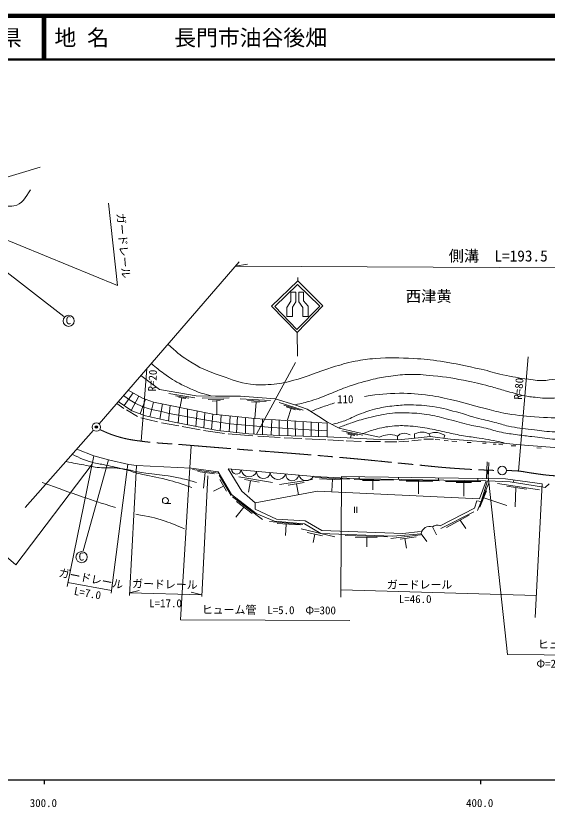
# Model space of a CAD drawing. Units: millimetres, scale not verified. Extents: x 40000 to 680000, y 20000 to 380000.
# Drawn here: x 361528 to 483317, y 198715 to 380000 of the extents above; entities that cross this region are included whole.
import ezdxf
from ezdxf.enums import TextEntityAlignment as Align

# ---------------------------------------------------------------- set-up
doc = ezdxf.new("R2010")
doc.units = ezdxf.units.MM
doc.header["$LTSCALE"] = 1000
doc.header["$PDMODE"] = 32
doc.header["$PDSIZE"] = 500
doc.linetypes.add('CHAIN', pattern=[18.5, 12, -1.5, 3.5, -1.5])
for name, color, linetype, lineweight in [('M-BMK', 2, 'CHAIN', 13), ('M-TTL', 2, 'Continuous', 140), ('M-TTL-BAND', 7, 'Continuous', 25), ('M-TTL-LINE', 7, 'Continuous', 50), ('M-TTL-TXT', 7, 'Continuous', 13), ('M-WORK', 1, 'Continuous', 13)]:
    doc.layers.add(name, color=color, linetype=linetype, lineweight=lineweight)
doc.layers.add('M-OTRS', color=6, linetype='Continuous')
doc.styles.add('ＭＳ ゴシック', font='')
doc.styles.get('ＭＳ ゴシック').set_extended_font_data('MS Gothic')

msp = doc.modelspace()

# ---------------------------------------------------------------- linework, layer by layer
at = {"layer": 'M-BMK'}
for points, knots in [([(473999, 275810), (475290, 275811), (475672, 275806), (476739, 275712), (477900, 275609), (478536, 275426), (479691, 275267), (481461, 275024), (482448, 274834), (484230, 274696), (485536, 274594), (486269, 274560), (487579, 274537), (489445, 274505), (490492, 274527), (492356, 274616), (495596, 274771), (497420, 274849), (500633, 275295), (503293, 275664), (504776, 275948), (507394, 276549), (509676, 277073), (510947, 277419), (513171, 278152), (515609, 278955), (516902, 279608), (519297, 280532), (522589, 281802), (524441, 282492), (527733, 283762), (530450, 284811), (531964, 285418), (534684, 286460), (537628, 287588), (539234, 288347), (542239, 289301), (544324, 289963), (545519, 290264), (547667, 290682), (549990, 291135), (551319, 291278), (553682, 291412), (555984, 291542), (557283, 291535), (559586, 291412), (561290, 291321), (562247, 291242), (563935, 290984), (565248, 290782), (565967, 290574), (567275, 290338), (568308, 290152), (568639, 290095), (569924, 289882)], [0, 0, 0, 0, 1, 1, 1, 2, 2, 2, 3, 3, 3, 4, 4, 4, 5, 5, 5, 6, 6, 6, 7, 7, 7, 8, 8, 8, 9, 9, 9, 10, 10, 10, 11, 11, 11, 12, 12, 12, 13, 13, 13, 14, 14, 14, 15, 15, 15, 16, 16, 16, 17, 17, 17, 18, 18, 18, 18]), ([(380780, 285225), (382317, 284530), (382765, 284305), (384093, 283867), (385030, 283559), (385561, 283399), (386522, 283177), (387963, 282844), (388793, 282754), (390259, 282558), (394211, 282030), (396457, 282026), (400431, 281695), (405939, 281237), (409026, 280986), (414536, 280552), (418887, 280210), (421327, 280047), (425678, 279695), (430896, 279274), (433819, 279029), (439033, 278553), (443737, 278122), (446366, 277824), (451067, 277374), (455572, 276943), (458087, 276607), (462602, 276303), (466276, 276055), (467487, 275999), (472018, 275839)], [0, 0, 0, 0, 1, 1, 1, 2, 2, 2, 3, 3, 3, 4, 4, 4, 5, 5, 5, 6, 6, 6, 7, 7, 7, 8, 8, 8, 9, 9, 9, 10, 10, 10, 10])]:
    msp.add_open_spline(points, degree=3, knots=knots, dxfattribs=at)
at = {"layer": 'M-OTRS'}
msp.add_point((379985, 285800), dxfattribs=at)
at = {"layer": 'M-TTL'}
msp.add_line((680000, 380000), (40000, 380000), dxfattribs=at)
at = {"layer": 'M-TTL-BAND'}
for p, q in [((40000, 205000), (579000, 205000)), ((368000, 205000), (368000, 204000)), ((468000, 205000), (468000, 204000))]:
    msp.add_line(p, q, dxfattribs=at)
at = {"layer": 'M-TTL-LINE'}
for p, q in [((367750, 380000), (367750, 370000)), ((368250, 380000), (368250, 370000)), ((40000, 370000), (680000, 370000))]:
    msp.add_line(p, q, dxfattribs=at)
at = {"layer": 'M-WORK'}
for p, q in [((345995, 338933), (367073, 345353)), ((356919, 323221), (372536, 311103)), ((380622, 286547), (412730, 323670)), ((411828, 322627), (414619, 323142)), ((411828, 322627), (569985, 321883)), ((426134, 319302), (426133, 320081)), ((426023, 307476), (426096, 302052)), ((476739, 275712), (478945, 301866)), ((390259, 282558), (391577, 299213)), ((416656, 284147), (425622, 300553)), ((388386, 293636), (386337, 290736)), ((389685, 292906), (387987, 289606)), ((391255, 292170), (389994, 288809)), ((396609, 293448), (402534, 292517)), ((398090, 292972), (401191, 292432)), ((398873, 292591), (400471, 292326)), ((399586, 292473), (399212, 290390)), ((404271, 292395), (410461, 292522)), ((405636, 292125), (409175, 292189)), ((412956, 292241), (419893, 291898)), ((384669, 291225), (386316, 290053)), ((393118, 291525), (392236, 288110)), ((395171, 291098), (394501, 287609)), ((396927, 290732), (396496, 287168)), ((399009, 290300), (398703, 286712)), ((406556, 291760), (408382, 291840)), ((407602, 291806), (407626, 288753)), ((414631, 291863), (418877, 291616)), ((415534, 291581), (417389, 291489)), ((416608, 291528), (416297, 287759)), ((421881, 291388), (427414, 289663)), ((422981, 290817), (426663, 289631)), ((423499, 290425), (425594, 289716)), ((386875, 289737), (389419, 288243)), ((400865, 289916), (400845, 286294)), ((403060, 289461), (402796, 285915)), ((404860, 289088), (404646, 285575)), ((406665, 288714), (406416, 285251)), ((408631, 288519), (408387, 284939)), ((410663, 288317), (410421, 284720)), ((424644, 290038), (423760, 287476)), ((390160, 287905), (394012, 286974)), ((394911, 286762), (398868, 286064)), ((412362, 288149), (412145, 284535)), ((414178, 287969), (414155, 284318)), ((416100, 287778), (416058, 284177)), ((418087, 287644), (418103, 284075)), ((420197, 287508), (420086, 283975)), ((421922, 287397), (421895, 283884)), ((423814, 287275), (423887, 283823)), ((425588, 287161), (425652, 283769)), ((427389, 287045), (427377, 283716)), ((429197, 286929), (429207, 283660)), ((430867, 286822), (430880, 283608)), ((363691, 267367), (379322, 285077)), ((399682, 285952), (403756, 285159)), ((404518, 284979), (409342, 284323)), ((436223, 284904), (441069, 283951)), ((410221, 284249), (415839, 283752)), ((416997, 283678), (422140, 283371)), ((423018, 283328), (427049, 283170)), ((427959, 283106), (432562, 282863)), ((433048, 282863), (436604, 282672)), ((437313, 284438), (439916, 283909)), ((438422, 284033), (438255, 283285)), ((448996, 283740), (449037, 282833)), ((452283, 282642), (454435, 282889)), ((452940, 284212), (452941, 283210)), ((455034, 282988), (457235, 283044)), ((456272, 284260), (456510, 283602)), ((457679, 282952), (458730, 282896)), ((459843, 283911), (459641, 283222)), ((437217, 282672), (440693, 282514)), ((441661, 282514), (445137, 282466)), ((446120, 282411), (448829, 282376)), ((449280, 282383), (451634, 282543)), ((459676, 282734), (460642, 282656)), ((461467, 282586), (462631, 282522)), ((465008, 282282), (465918, 282261)), ((468477, 282117), (469310, 282098)), ((470965, 281906), (471623, 281858)), ((472211, 281774), (473152, 281732)), ((475057, 281529), (476115, 281473)), ((480932, 281013), (481942, 280957)), ((379400, 279188), (373278, 249284)), ((376997, 257438), (382781, 278284)), ((469575, 277846), (469383, 273987)), ((469955, 277680), (469819, 273981)), ((387209, 277290), (383413, 247743)), ((387576, 247216), (389209, 277022)), ((402045, 276080), (407921, 275268)), ((403230, 275607), (407068, 275113)), ((404142, 246950), (405568, 274607)), ((404921, 275390), (404526, 271791)), ((408129, 274775), (410859, 270077)), ((408304, 273791), (409843, 271077)), ((412624, 274394), (420369, 273093)), ((413909, 273759), (417306, 273140)), ((421956, 272664), (429495, 273743)), ((430050, 274274), (438006, 273872)), ((431108, 273957), (436261, 273724)), ((434102, 273822), (433996, 271142)), ((436147, 274443), (436058, 246844)), ((439105, 273782), (448062, 273640)), ((440186, 274388), (440206, 273903)), ((449247, 274263), (449262, 273756)), ((458409, 274138), (458409, 273614)), ((467429, 274014), (467436, 273474)), ((409165, 272272), (406844, 271109)), ((415340, 273499), (414878, 270855)), ((423924, 272474), (427622, 273124)), ((425843, 272811), (426316, 270295)), ((440999, 273565), (444872, 273518)), ((443333, 273537), (443332, 271439)), ((449427, 273616), (458526, 273478)), ((450993, 273436), (457130, 273362)), ((453840, 273401), (453807, 270473)), ((460008, 273288), (468144, 273351)), ((464219, 273113), (464229, 269965)), ((467382, 266676), (469858, 272787)), ((471933, 272886), (481519, 271442)), ((474044, 272235), (478615, 271569)), ((475696, 273661), (475596, 273163)), ((476145, 271929), (475980, 267521)), ((482197, 272781), (480555, 242169)), ((467890, 267422), (469430, 271184)), ((411180, 269803), (418037, 264597)), ((412085, 268708), (415672, 266026)), ((468762, 269552), (474096, 267819)), ((395773, 268269), (397022, 268263)), ((413778, 267442), (411942, 265137)), ((439160, 267512), (439181, 266179)), ((439678, 267501), (439689, 266147)), ((458907, 262574), (466501, 266406)), ((460264, 262788), (465430, 265573)), ((419710, 264123), (427312, 263480)), ((421440, 263686), (426678, 263369)), ((423457, 263564), (423345, 260956)), ((457020, 262907), (457949, 261122)), ((463376, 264466), (464668, 262526)), ((426906, 262508), (434620, 260624)), ((428282, 261672), (431848, 260900)), ((430091, 261280), (429689, 259344)), ((447510, 260241), (454302, 261082)), ((454433, 261351), (455735, 259551)), ((437003, 260987), (446716, 260669)), ((439320, 260606), (444367, 260479)), ((441988, 260539), (441955, 258368)), ((449620, 260146), (453271, 260669)), ((450674, 260297), (451097, 258051)), ((383492, 248357), (373474, 250222)), ((480825, 247207), (436063, 248522)), ((387610, 247834), (389836, 248356))]:
    msp.add_line(p, q, dxfattribs=at)
for points in [[(382796, 337115), (384832, 318207), (356867, 329678)], [(428503, 311106), (427340, 311106), (427343, 313207), (426395, 314469), (426403, 316704)], [(426403, 316704), (427496, 316704), (427496, 314694), (428500, 313511), (428503, 311106)], [(390219, 297642), (394435, 294371), (402894, 292911), (407290, 292864), (413035, 292848), (420987, 292245), (425455, 290876), (428335, 289924), (431001, 288233), (432930, 286948), (435668, 285543), (439500, 284615), (444905, 283472)], [(387287, 294253), (390579, 292404), (393118, 291525), (396927, 290732), (406665, 288714), (416297, 287759), (432916, 286690), (432853, 283548)], [(386230, 293031), (387380, 292203), (388872, 291250), (390628, 290404), (392639, 289822), (394892, 289346), (396702, 288901), (404765, 287421), (406585, 287118), (410577, 286521), (420301, 285727), (427401, 285272), (432880, 284902)], [(432853, 283548), (421895, 283884), (414944, 284233), (407722, 285011), (402533, 285963), (397422, 286963), (391248, 288328), (388085, 289540), (385024, 291636)], [(432853, 283548), (445032, 282949), (449151, 282830), (453050, 283221), (456510, 283602), (461134, 283041), (473174, 282121), (477132, 281740), (486006, 281065)], [(437599, 284184), (437768, 284173), (439196, 283867)], [(438116, 241451), (399281, 241665), (401745, 281464)], [(375511, 280759), (379400, 279188), (382781, 278284), (387447, 277236), (389209, 277022), (401707, 276379), (407944, 275498), (410986, 270373), (416652, 265993), (420819, 264255), (427675, 263636), (431460, 261422), (447958, 260827), (454433, 261351)], [(348087, 265724), (361502, 254268), (379009, 277279)], [(416408, 268437), (413297, 271115), (410190, 276222)], [(410194, 276217), (429880, 274502), (440343, 273895), (469284, 273445)], [(499515, 233443), (474232, 233710), (469601, 275974)], [(482197, 272781), (473730, 273927), (436147, 274443)], [(416408, 268437), (430688, 271115), (467826, 269366), (469298, 273484)], [(458806, 263145), (466671, 267242), (467229, 268868), (468176, 268759), (469647, 273441), (474863, 273282), (482016, 272118), (482883, 271960), (483793, 272796)], [(462484, 273118), (462600, 273108), (465986, 273118)], [(454261, 261831), (450238, 261414), (431645, 262128), (427859, 264295), (421265, 264699), (416408, 267009), (416408, 268437)], [(387610, 247834), (404162, 247335), (401691, 247960)]]:
    msp.add_lwpolyline(points, dxfattribs=at)
for points in [[(426134, 319302), (420119, 313491), (426023, 307476), (431879, 313539)], [(426118, 318475), (420865, 313396), (425959, 308143), (431229, 313460)], [(424554, 316700), (424554, 314607), (423617, 313168), (423628, 311141), (424975, 311141), (424975, 313245), (425730, 314474), (425730, 316700)]]:
    msp.add_lwpolyline(points, close=True, dxfattribs=at)
for centre, radius in [((373637, 310123), 1278), ((379985, 285800), 981), ((473009, 275840), 991), ((395808, 268954), 686), ((376595, 255992), 1278)]:
    msp.add_circle(centre, radius, dxfattribs=at)
for centre, radius, start, end in [((412071, 276135), 1126, 179.18135, 350.86291), ((414984, 276214), 1820, 188.13167, 341.91259), ((418270, 275547), 1559, 176.2675, 353.77675), ((421635, 275602), 1829, 187.04552, 342.99874), ((424884, 274993), 1502, 177.1668, 352.87746), ((428112, 275335), 1816, 196.89536, 333.14889), ((456355, 261085), 1940, 69.95132, 172.12182), ((458073, 261827), 1508, 60.92029, 134.26899)]:
    msp.add_arc(centre, radius, start, end, dxfattribs=at)
for points, knots in [([(353398, 341163), (353851, 340121), (353996, 339557), (354803, 338901), (355234, 338551), (355531, 338431), (356017, 338163), (357295, 337458), (357875, 336588), (359326, 336425), (359992, 336350), (360380, 336359), (361040, 336473), (363075, 336825), (363691, 338367), (364873, 340115)], [0, 0, 0, 0, 1, 1, 1, 2, 2, 2, 3, 3, 3, 4, 4, 4, 5, 5, 5, 5]), ([(433980, 286409), (435369, 286744), (435792, 286855), (436918, 287253), (438208, 287709), (438845, 288179), (440124, 288666), (441738, 289280), (442652, 289620), (444330, 290031), (445848, 290402), (446728, 290492), (448281, 290666), (449701, 290824), (450504, 290888), (451932, 290872), (453949, 290849), (455087, 290791), (457082, 290491), (459576, 290116), (460929, 289661), (463367, 289015), (464823, 288629), (465600, 288279), (467057, 287896), (468721, 287458), (469674, 287296), (471342, 286872), (472558, 286563), (473208, 286265), (474437, 286015), (476482, 285599), (477651, 285483), (479722, 285230), (481578, 285002), (482614, 284784), (484483, 284730), (486724, 284664), (487986, 284717), (490221, 284896), (491873, 285029), (492800, 285123), (494435, 285396), (496616, 285762), (497822, 286057), (499982, 286539), (501943, 286977), (503067, 287142), (504981, 287753), (506044, 288093), (506619, 288363), (507600, 288896), (508162, 289201), (508494, 289382), (508933, 289848), (509349, 290291), (509472, 290639), (509695, 291205), (509945, 291843), (509990, 292239), (510076, 292919), (510186, 293802), (510122, 294309), (510060, 295197), (509961, 296602), (509666, 297363), (509552, 298768), (509445, 300078), (509382, 300825), (509520, 302132), (509642, 303287), (509896, 303906), (510218, 305021), (510655, 306535), (511093, 307320), (511573, 308821), (511881, 309785), (512104, 310319), (512271, 311318), (512373, 311931), (512359, 312284), (512398, 312905), (512518, 314829), (512438, 315503), (512345, 317841)], [0, 0, 0, 0, 1, 1, 1, 2, 2, 2, 3, 3, 3, 4, 4, 4, 5, 5, 5, 6, 6, 6, 7, 7, 7, 8, 8, 8, 9, 9, 9, 10, 10, 10, 11, 11, 11, 12, 12, 12, 13, 13, 13, 14, 14, 14, 15, 15, 15, 16, 16, 16, 17, 17, 17, 18, 18, 18, 19, 19, 19, 20, 20, 20, 21, 21, 21, 22, 22, 22, 23, 23, 23, 24, 24, 24, 25, 25, 25, 26, 26, 26, 27, 27, 27, 28, 28, 28, 28]), ([(425455, 290876), (427243, 291259), (427765, 291382), (429216, 291816), (430911, 292324), (431821, 292731), (433470, 293372), (434916, 293934), (435693, 294335), (437152, 294864), (439370, 295668), (440643, 296043), (442929, 296625), (444432, 297008), (445299, 297126), (446833, 297355), (448591, 297618), (449580, 297815), (451356, 297847), (453622, 297888), (454895, 297790), (457149, 297562), (460327, 297241), (462097, 296923), (465228, 296292), (467372, 295860), (468555, 295529), (470672, 294975), (471868, 294661), (472526, 294443), (473719, 294118), (475297, 293688), (476163, 293368), (477766, 293038), (479012, 292782), (479723, 292698), (480988, 292562), (481994, 292455), (482562, 292401), (483575, 292404), (484631, 292406), (485228, 292436), (486273, 292594), (487745, 292817), (488614, 292902), (489971, 293515), (491621, 294260), (492380, 295004), (493796, 296133), (494757, 296900), (495286, 297350), (496129, 298244), (497013, 299183), (497468, 299750), (498240, 300784), (498989, 301788), (499378, 302375), (500049, 303434), (500954, 304862), (501386, 305709), (502192, 307195), (503757, 310083), (504166, 311135), (505794, 314794)], [0, 0, 0, 0, 1, 1, 1, 2, 2, 2, 3, 3, 3, 4, 4, 4, 5, 5, 5, 6, 6, 6, 7, 7, 7, 8, 8, 8, 9, 9, 9, 10, 10, 10, 11, 11, 11, 12, 12, 12, 13, 13, 13, 14, 14, 14, 15, 15, 15, 16, 16, 16, 17, 17, 17, 18, 18, 18, 19, 19, 19, 20, 20, 20, 21, 21, 21, 21]), ([(441450, 292813), (445155, 293332), (446327, 293528), (449473, 293527), (452167, 293526), (453683, 293410), (456353, 293051), (458516, 292761), (459699, 292414), (461828, 291932), (464574, 291310), (466074, 290809), (468804, 290123), (470578, 289677), (471550, 289322), (473351, 289004), (476100, 288519), (477662, 288352), (480445, 288147), (483396, 287930), (485057, 287838), (488016, 287885), (489170, 287903), (489815, 287965), (490968, 288028), (493572, 288170), (495039, 288149), (497634, 288409), (499072, 288553), (499891, 288586), (501300, 288909), (502264, 289129), (502793, 289354), (503657, 289837), (504278, 290185), (504711, 290334), (505133, 290909), (506005, 292096), (506408, 292908), (506656, 294360), (506851, 295498), (506721, 296159), (506752, 297313), (506795, 298949), (506685, 299873), (506847, 301502), (506954, 302582), (507134, 303176), (507442, 304216), (507886, 305719), (508480, 306433), (509013, 307906), (509372, 308899), (509596, 309452), (509846, 310478), (510249, 312128), (510196, 312829), (510227, 314810)], [0, 0, 0, 0, 1, 1, 1, 2, 2, 2, 3, 3, 3, 4, 4, 4, 5, 5, 5, 6, 6, 6, 7, 7, 7, 8, 8, 8, 9, 9, 9, 10, 10, 10, 11, 11, 11, 12, 12, 12, 13, 13, 13, 14, 14, 14, 15, 15, 15, 16, 16, 16, 17, 17, 17, 18, 18, 18, 19, 19, 19, 19]), ([(396380, 304766), (398308, 302952), (399032, 302374), (400925, 301104), (403661, 299268), (405481, 298688), (408567, 297533), (411134, 296572), (412604, 296009), (415316, 295605), (417137, 295333), (418194, 295427), (420030, 295569), (421979, 295719), (423071, 295923), (424961, 296422), (428602, 297384), (430496, 298403), (434099, 299497), (436100, 300104), (437227, 300444), (439277, 300854), (441072, 301213), (442095, 301352), (443920, 301497), (447354, 301769), (449297, 301625), (452740, 301497), (455150, 301407), (456492, 301183), (458882, 300854), (462557, 300348), (464579, 299825), (468202, 299033), (470156, 298606), (471207, 298182), (473166, 297783), (475442, 297319), (476714, 297003), (479022, 296747), (480564, 296577), (481444, 296326), (482986, 296497), (485209, 296744), (486543, 296846), (488557, 297819), (490241, 298631), (491056, 299358), (492449, 300604), (493884, 301887), (494564, 302740), (495806, 304211), (496951, 305566), (497639, 306313), (498520, 307853), (499084, 308839), (499283, 309225), (499806, 310460)], [0, 0, 0, 0, 1, 1, 1, 2, 2, 2, 3, 3, 3, 4, 4, 4, 5, 5, 5, 6, 6, 6, 7, 7, 7, 8, 8, 8, 9, 9, 9, 10, 10, 10, 11, 11, 11, 12, 12, 12, 13, 13, 13, 14, 14, 14, 15, 15, 15, 16, 16, 16, 17, 17, 17, 18, 18, 18, 19, 19, 19, 19]), ([(392595, 300390), (393893, 299233), (394300, 298896), (395470, 298037), (396990, 296921), (397909, 296380), (399577, 295502), (400626, 294950), (401231, 294669), (402326, 294216), (403898, 293566), (404502, 293426), (406469, 292873)], [0, 0, 0, 0, 1, 1, 1, 2, 2, 2, 3, 3, 3, 4, 4, 4, 4]), ([(429185, 289385), (430280, 289821), (430574, 289933), (431473, 290262), (432677, 290702), (433080, 290825), (434584, 291309)], [0, 0, 0, 0, 1, 1, 1, 2, 2, 2, 2]), ([(435485, 285637), (436775, 286167), (437142, 286305), (438222, 286683), (439772, 287226), (440660, 287479), (442254, 287874), (444189, 288353), (445274, 288660), (447253, 288905), (448964, 289117), (449942, 289086), (451665, 289032), (453502, 288975), (454533, 288865), (456347, 288572), (458106, 288288), (459061, 287968), (460791, 287540), (462646, 287082), (463659, 286720), (465521, 286286), (466986, 285945), (467833, 285869), (469298, 285525), (470690, 285197), (471437, 284879), (472837, 284588), (474250, 284295), (475058, 284214), (476487, 284017), (477793, 283837), (478528, 283761), (479836, 283604), (481683, 283382), (482714, 283225), (484566, 283049), (486169, 282897), (487067, 282790), (488676, 282747), (489897, 282715), (490586, 282682), (491803, 282779), (494059, 282958), (495319, 283139), (497548, 283525), (499298, 283828), (500278, 284017), (501992, 284477), (503081, 284770), (503698, 284932), (504738, 285366), (506094, 285932), (506875, 286227), (508134, 286985), (508961, 287482), (509260, 287678), (510182, 288366)], [0, 0, 0, 0, 1, 1, 1, 2, 2, 2, 3, 3, 3, 4, 4, 4, 5, 5, 5, 6, 6, 6, 7, 7, 7, 8, 8, 8, 9, 9, 9, 10, 10, 10, 11, 11, 11, 12, 12, 12, 13, 13, 13, 14, 14, 14, 15, 15, 15, 16, 16, 16, 17, 17, 17, 18, 18, 18, 19, 19, 19, 19]), ([(441044, 284288), (442543, 284871), (443020, 285042), (444329, 285380), (445871, 285779), (446766, 285905), (448352, 286047), (449751, 286172), (450546, 286116), (451947, 286023), (453717, 285906), (454699, 285708), (456447, 285404), (457965, 285140), (458795, 284889), (460303, 284571), (461799, 284256), (462629, 284039), (464136, 283785), (465525, 283552), (466316, 283504), (467707, 283285), (469952, 282933), (470688, 282760), (473421, 282190)], [0, 0, 0, 0, 1, 1, 1, 2, 2, 2, 3, 3, 3, 4, 4, 4, 5, 5, 5, 6, 6, 6, 7, 7, 7, 8, 8, 8, 8]), ([(452940, 284212), (453648, 284502), (453983, 284653), (454685, 284641), (455323, 284630), (455628, 284520), (456272, 284260)], [0, 0, 0, 0, 1, 1, 1, 2, 2, 2, 2]), ([(444905, 283472), (445649, 283824), (445988, 283960), (446731, 284047), (447618, 284151), (448050, 284004), (448996, 283740)], [0, 0, 0, 0, 1, 1, 1, 2, 2, 2, 2]), ([(448996, 283740), (449427, 284077), (449685, 284241), (450202, 284343), (450864, 284475), (451250, 284269), (451895, 283994)], [0, 0, 0, 0, 1, 1, 1, 2, 2, 2, 2]), ([(456272, 284260), (456807, 284464), (457064, 284513), (457590, 284546), (458503, 284603), (458938, 284321), (459843, 283911)], [0, 0, 0, 0, 1, 1, 1, 2, 2, 2, 2]), ([(401902, 271926), (399131, 272887), (398334, 273160), (395998, 273783), (393580, 274427), (392165, 274536), (389736, 275140), (388431, 275465), (387732, 275764), (386427, 276092), (384743, 276516), (383793, 276727), (382095, 277092), (380870, 277356), (380161, 277406), (378952, 277735), (377122, 278233), (376475, 278599), (374454, 279561)], [0, 0, 0, 0, 1, 1, 1, 2, 2, 2, 3, 3, 3, 4, 4, 4, 5, 5, 5, 6, 6, 6, 6]), ([(372994, 277907), (374994, 277511), (375508, 277407), (377125, 277113), (378518, 276860), (379286, 276616), (380696, 276494), (382077, 276375), (382862, 276541), (384243, 276423), (387043, 276183), (388556, 275631), (391337, 275232), (393313, 274949), (394439, 274932), (396408, 274613), (397708, 274403), (398437, 274277), (399717, 273970), (400977, 273669), (401405, 273536), (402908, 273066)], [0, 0, 0, 0, 1, 1, 1, 2, 2, 2, 3, 3, 3, 4, 4, 4, 5, 5, 5, 6, 6, 6, 7, 7, 7, 7]), ([(367561, 273096), (371988, 271489), (373136, 271065), (376738, 269846), (379713, 268839), (380674, 268527), (384380, 267346)], [0, 0, 0, 0, 1, 1, 1, 2, 2, 2, 2]), ([(389022, 265846), (392197, 265249), (393207, 265116), (395771, 264240), (397536, 263636), (398180, 263383), (400199, 262454)], [0, 0, 0, 0, 1, 1, 1, 2, 2, 2, 2])]:
    msp.add_open_spline(points, degree=3, knots=knots, dxfattribs=at)

# ---------------------------------------------------------------- texts
at = {"layer": 'M-TTL-BAND', "style": 'ＭＳ ゴシック'}
for s, p in [('300.0', (367844, 198195)), ('400.0', (467844, 198195))]:
    msp.add_text(s, height=1833, dxfattribs=at).set_placement(p, align=Align.BOTTOM_CENTER)
at = {"layer": 'M-TTL-TXT', "style": 'ＭＳ ゴシック'}
msp.add_text('山\u3000口\u3000県', height=3666, dxfattribs=at).set_placement((350375, 375000), align=Align.MIDDLE_CENTER)
msp.add_text('地 名      長門市油谷後畑', height=3666, dxfattribs=at).set_placement((370380, 375000), align=Align.MIDDLE_LEFT)
at = {"layer": 'M-WORK', "style": 'ＭＳ ゴシック'}
for s, rotation, p in [('ガードレール', 274.899, (384077, 334691)), ('R=20', 87.474, (394214, 293891)), ('R=80', 85.177, (478038, 291965)), ('ガードレール', 348.82, (371125, 251053)), ('ガードレール', 358.785, (388165, 248473)), ('L=7.0', 349.867, (374648, 246839)), ('ヒューム管\u3000L=5.0\u3000Φ=300', 359.684, (404158, 242495))]:
    msp.add_text(s, height=1833, rotation=rotation, dxfattribs=at).set_placement(p, align=Align.BOTTOM_LEFT)
for s, height, p in [('側溝\u3000L=193.5', 2566, (460725, 322949)), ('西津黄', 2566, (450923, 313736)), ('C', 1833, (372955, 308790)), ('110', 1833, (435172, 290712)), ('C', 1833, (375913, 254659)), ('ガードレール', 1833, (446561, 248214)), ('L=46.0', 1833, (449325, 244930)), ('L=17.0', 1833, (392105, 243961)), ('ヒューム管', 1833, (481169, 234543)), ('Φ=200 L-4.4', 1833, (480848, 230124))]:
    msp.add_text(s, height=height, dxfattribs=at).set_placement(p, align=Align.BOTTOM_LEFT)

doc.saveas('drawing.dxf')
